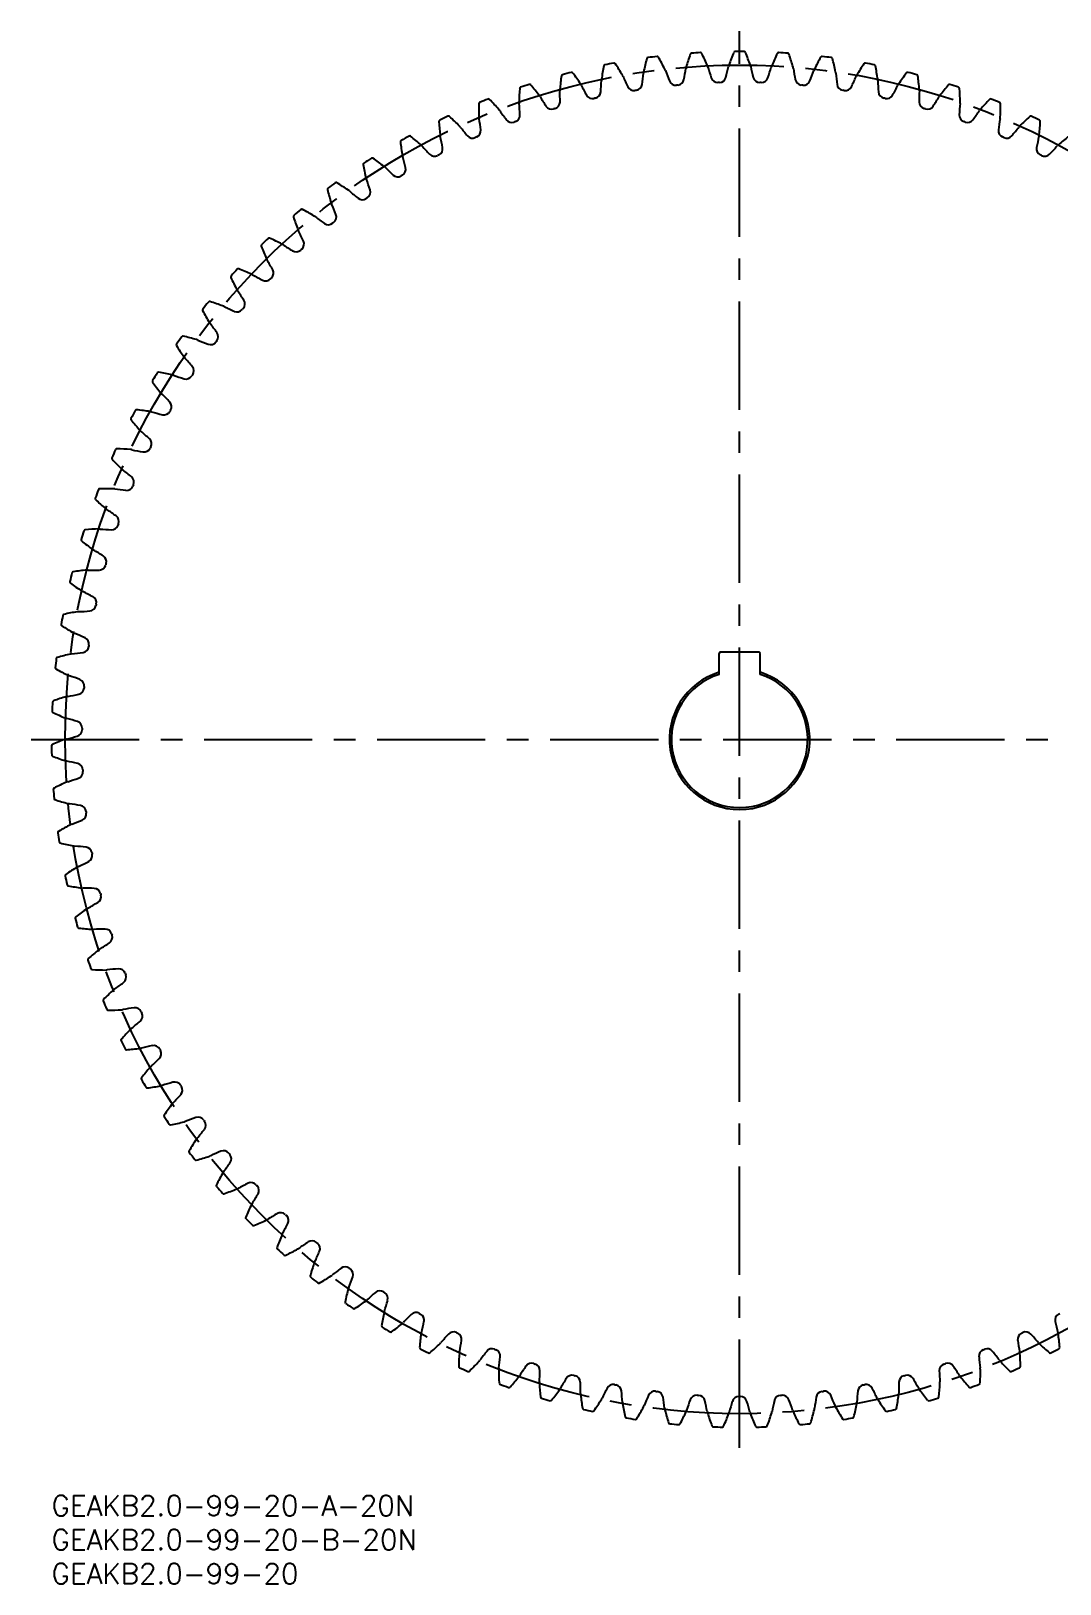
# Model space of a CAD drawing. Extents: x -3 to 299, y -13 to 227.
# Drawn here: x -3 to 148, y -13 to 215 of the extents above; entities that cross this region are included whole.
import ezdxf

# ---------------------------------------------------------------- set-up
doc = ezdxf.new("R2010")
doc.units = 0
doc.header["$LTSCALE"] = 0.5
doc.linetypes.add('CENTER', pattern=[50.8, 31.75, -6.35, 6.35, -6.35])
for name, color, linetype in [('MSM_CENTER', 1, 'CENTER'), ('MSM_CONTINUOUS', 7, 'CONTINUOUS'), ('MSM_PART_NUMBER', 7, 'CONTINUOUS')]:
    doc.layers.add(name, color=color, linetype=linetype)
doc.styles.get("Standard").update_dxf_attribs({"font": 'txt.shx', "height": 3, "bigfont": 'bigfont.shx'})

# ---------------------------------------------------------------- blocks, each defined once
blk = doc.blocks.new('*U2')
at = {"layer": 'MSM_PART_NUMBER'}
blk.add_text('GEAKB2.0-99-20-A-20N', height=3, dxfattribs=at).set_placement((0, -3))
blk = doc.blocks.new('*U3')
at = {"layer": 'MSM_PART_NUMBER'}
blk.add_text('GEAKB2.0-99-20-B-20N', height=3, dxfattribs=at).set_placement((0, -8))
blk = doc.blocks.new('*U4')
at = {"layer": 'MSM_PART_NUMBER'}
blk.add_text('GEAKB2.0-99-20', height=3, dxfattribs=at).set_placement((0, -13))

msp = doc.modelspace()

# ---------------------------------------------------------------- linework, layer by layer
at = {"layer": 'MSM_CENTER'}
for p, q in [((101, 7), (101, 215)), ((-3, 111), (205, 111))]:
    msp.add_line(p, q, dxfattribs=at)
msp.add_circle((101, 111), 99, dxfattribs=at)
at = {"layer": 'MSM_CONTINUOUS'}
for p, q in [((98, 120.54), (98, 123.6)), ((103.8, 123.8), (98.2, 123.8)), ((104, 120.54), (104, 123.6))]:
    msp.add_line(p, q, dxfattribs=at)
for centre, radius, start, end in [((113.39, 203.21), 33, 168.3117, 171.8182), ((81.27, 209.85), 0.2, 101.2891, 168.3118), ((101, 111), 101, 100.5296, 101.2886), ((82.58, 210.1), 0.2, 33.5065, 100.5297), ((55.23, 192), 33, 30, 33.5065), ((119.21, 202.23), 33, 164.6754, 168.1818), ((87.58, 210.9), 0.2, 97.6527, 164.6754), ((101, 111), 101, 96.8933, 97.6522), ((88.9, 211.07), 0.2, 29.8701, 96.8933), ((60.46, 194.74), 33, 26.3636, 29.8701), ((124.96, 200.89), 33, 161.039, 164.5455), ((93.94, 211.55), 0.2, 94.0164, 161.039), ((101, 111), 101, 93.2569, 94.0158), ((95.27, 211.64), 0.2, 26.2337, 93.2569), ((65.85, 197.14), 33, 22.7273, 26.2337), ((94.76, 209.25), 1.66, 16.0644, 22.7273), ((60.71, 218.35), 39.6, 345.1481, 347.5358), ((101, 209.44), 1.66, 160.9091, 167.5719), ((130.61, 199.19), 33, 157.4026, 160.9091), ((100.33, 211.8), 0.2, 90.38, 157.4027), ((101, 111), 101, 89.6205, 90.3795), ((101.67, 211.8), 0.2, 22.5974, 89.6205), ((71.39, 199.19), 33, 19.0909, 22.5974), ((101, 209.44), 1.66, 12.4281, 19.0909), ((141.29, 218.35), 39.6, 192.4642, 194.8519), ((107.24, 209.25), 1.66, 157.2728, 163.9356), ((136.15, 197.14), 33, 153.7663, 157.2727), ((106.73, 211.64), 0.2, 86.7431, 153.7662), ((101, 111), 101, 85.9842, 86.7431), ((108.06, 211.55), 0.2, 18.961, 85.9843), ((77.04, 200.89), 33, 15.4545, 18.961), ((141.54, 194.74), 33, 150.1299, 153.6364), ((113.1, 211.07), 0.2, 83.1067, 150.1298), ((101, 111), 101, 82.3478, 83.1067), ((114.42, 210.9), 0.2, 15.3246, 82.3479), ((82.79, 202.23), 33, 11.8182, 15.3246), ((146.77, 192), 33, 146.4935, 150), ((119.42, 210.1), 0.2, 79.4704, 146.4935), ((101, 111), 101, 78.7114, 79.4704), ((120.73, 209.85), 0.2, 11.6883, 78.7116), ((88.61, 203.21), 33, 8.1818, 11.6883), ((107.52, 203.81), 33, 171.9481, 175.4545), ((75.04, 208.4), 0.2, 104.9255, 171.9481), ((101, 111), 101, 104.166, 104.9249), ((76.33, 208.73), 0.2, 37.1428, 104.166), ((50.19, 188.93), 33, 33.6364, 37.1428), ((41.12, 208.78), 39.6, 356.0572, 358.4449), ((82.37, 207.66), 1.66, 171.8182, 178.481), ((82.37, 207.66), 1.66, 23.3372, 30), ((120.25, 224.03), 39.6, 203.3733, 205.761), ((47.44, 212.38), 39.6, 352.4208, 354.8085), ((88.54, 208.65), 1.66, 168.1818, 174.8447), ((88.54, 208.65), 1.66, 19.7008, 26.3636), ((127.38, 222.59), 39.6, 199.7369, 202.1246), ((91.62, 208.05), 1, 202.1246, 275.5216), ((91.85, 208.07), 1, 275.3875, 348.7845), ((53.98, 215.58), 39.6, 348.7845, 351.1722), ((94.76, 209.25), 1.66, 164.5455, 171.2083), ((134.4, 220.69), 39.6, 196.1006, 198.4883), ((97.79, 208.45), 1, 198.4883, 271.8852), ((98.02, 208.45), 1, 271.7511, 345.1481), ((103.98, 208.45), 1, 194.8519, 268.2489), ((104.21, 208.45), 1, 268.1148, 341.5118), ((67.6, 220.69), 39.6, 341.5117, 343.8994), ((107.24, 209.25), 1.66, 8.7917, 15.4546), ((148.02, 215.58), 39.6, 188.8278, 191.2155), ((110.15, 208.07), 1, 191.2156, 264.6125), ((110.38, 208.05), 1, 264.4784, 337.8754), ((74.62, 222.59), 39.6, 337.8754, 340.2631), ((113.46, 208.65), 1.66, 153.6364, 160.2992), ((113.46, 208.65), 1.66, 5.1553, 11.8182), ((154.56, 212.38), 39.6, 185.1915, 187.5792), ((81.75, 224.03), 39.6, 334.239, 336.6267), ((119.63, 207.66), 1.66, 150, 156.6628), ((119.63, 207.66), 1.66, 1.519, 8.1818), ((160.88, 208.78), 39.6, 181.5551, 183.9428), ((151.81, 188.93), 33, 142.8572, 146.3636), ((125.67, 208.73), 0.2, 75.834, 142.8571), ((101, 111), 101, 75.0751, 75.834), ((126.96, 208.4), 0.2, 8.0521, 75.0752), ((94.48, 203.81), 33, 4.5455, 8.0519), ((101.62, 204.03), 33, 175.5845, 179.0909), ((68.91, 206.56), 0.2, 108.5613, 175.5845), ((101, 111), 101, 107.8024, 108.5613), ((70.18, 206.97), 0.2, 40.7792, 107.8023), ((45.34, 185.55), 33, 37.2727, 40.7792), ((70.28, 204.53), 1.66, 30.6099, 37.2727), ((105.78, 225.56), 39.6, 210.646, 213.0337), ((76.28, 206.29), 1.66, 175.4546, 182.1174), ((35.04, 204.79), 39.6, 359.6935, 2.0812), ((76.28, 206.29), 1.66, 26.9735, 33.6364), ((113.04, 225.03), 39.6, 207.0097, 209.3974), ((79.41, 206.08), 1, 209.3974, 282.7943), ((79.63, 206.13), 1, 282.6602, 356.0572), ((85.48, 207.26), 1, 205.761, 279.158), ((101, 111), 96.5, 99.0239, 99.158), ((85.71, 207.29), 1, 279.0239, 352.4208), ((101, 111), 96.5, 95.3875, 95.5216), ((101, 111), 96.5, 91.7511, 91.8852), ((101, 111), 96.5, 88.1148, 88.2489), ((101, 111), 96.5, 84.4784, 84.6125), ((116.29, 207.29), 1, 187.5792, 260.9761), ((101, 111), 96.5, 80.842, 80.9761), ((116.52, 207.26), 1, 260.842, 334.239), ((122.37, 206.13), 1, 183.9429, 257.3398), ((122.59, 206.08), 1, 257.2057, 330.6027), ((88.96, 225.03), 39.6, 330.6026, 332.9903), ((125.72, 206.29), 1.66, 146.3637, 153.0265), ((166.96, 204.79), 39.6, 177.9188, 180.3065), ((125.72, 206.29), 1.66, 357.8826, 4.5455), ((96.22, 225.56), 39.6, 326.9663, 329.354), ((131.72, 204.53), 1.66, 142.7273, 149.3901), ((156.66, 185.55), 33, 139.2208, 142.7273), ((131.82, 206.97), 0.2, 72.1976, 139.2208), ((101, 111), 101, 71.4387, 72.1976), ((133.09, 206.56), 0.2, 4.4155, 71.4388), ((100.38, 204.03), 33, 0.9091, 4.4155), ((95.71, 203.88), 33, 179.2208, 182.7273), ((62.92, 204.33), 0.2, 112.1976, 179.2208), ((101, 111), 101, 111.4387, 112.1976), ((64.16, 204.83), 0.2, 44.4155, 111.4387), ((40.73, 181.87), 33, 40.9091, 44.4155), ((64.41, 202.39), 1.66, 34.2462, 40.9091), ((98.51, 225.63), 39.6, 214.2824, 216.6701), ((70.28, 204.53), 1.66, 179.0909, 185.7538), ((29.23, 200.42), 39.6, 3.3299, 5.7176), ((73.42, 204.52), 1, 213.0337, 286.4307), ((101, 111), 96.5, 106.2966, 106.4307), ((73.64, 204.58), 1, 286.2966, 359.6935), ((101, 111), 96.5, 102.6602, 102.7943), ((101, 111), 96.5, 77.2057, 77.3398), ((128.36, 204.58), 1, 180.3065, 253.7034), ((101, 111), 96.5, 73.5693, 73.7034), ((128.58, 204.52), 1, 253.5693, 326.9663), ((172.77, 200.42), 39.6, 174.2824, 176.6701), ((131.72, 204.53), 1.66, 354.2462, 0.9091), ((103.49, 225.63), 39.6, 323.3299, 325.7176), ((137.59, 202.39), 1.66, 139.0909, 145.7538), ((161.27, 181.87), 33, 135.5845, 139.0909), ((137.84, 204.83), 0.2, 68.5613, 135.5844), ((101, 111), 101, 67.8024, 68.5613), ((139.08, 204.33), 0.2, 0.7794, 67.8025), ((106.29, 203.88), 33, 357.2727, 0.7792), ((57.07, 201.73), 0.2, 115.834, 182.8572), ((89.83, 203.36), 33, 182.8572, 186.3636), ((101, 111), 101, 115.0751, 115.834), ((58.28, 202.3), 0.2, 48.0519, 115.075), ((36.36, 177.9), 33, 44.5455, 48.0519), ((58.69, 199.89), 1.66, 37.8826, 44.5455), ((91.24, 225.24), 39.6, 217.9188, 220.3065), ((64.41, 202.39), 1.66, 182.7273, 189.3901), ((23.7, 195.68), 39.6, 6.9663, 9.354), ((67.55, 202.58), 1, 216.6701, 290.067), ((101, 111), 96.5, 109.933, 110.067), ((67.76, 202.66), 1, 289.933, 3.3299), ((134.24, 202.66), 1, 176.6701, 250.067), ((101, 111), 96.5, 69.933, 70.067), ((134.45, 202.58), 1, 249.933, 323.3299), ((178.3, 195.68), 39.6, 170.646, 173.0337), ((137.59, 202.39), 1.66, 350.6099, 357.2727), ((110.76, 225.24), 39.6, 319.6935, 322.0812), ((143.31, 199.89), 1.66, 135.4546, 142.1174), ((165.64, 177.9), 33, 131.9481, 135.4545), ((143.72, 202.3), 0.2, 64.9249, 131.948), ((101, 111), 101, 64.166, 64.9249), ((112.17, 203.36), 33, 353.6364, 357.1428), ((144.93, 201.73), 0.2, 357.143, 64.1661), ((51.41, 198.76), 0.2, 119.4704, 186.4936), ((84, 202.47), 33, 186.4935, 190), ((101, 111), 101, 118.7114, 119.4704), ((52.58, 199.41), 0.2, 51.6883, 118.7114), ((32.24, 173.67), 33, 48.1818, 51.6883), ((58.69, 199.89), 1.66, 186.3637, 193.0265), ((18.48, 190.61), 39.6, 10.6026, 12.9903), ((61.8, 200.27), 1, 220.3065, 293.7034), ((101, 111), 96.5, 113.5693, 113.7034), ((62.01, 200.37), 1, 293.5693, 6.9663), ((139.99, 200.37), 1, 173.0338, 246.4307), ((101, 111), 96.5, 66.2966, 66.4307), ((140.2, 200.27), 1, 246.2966, 319.6935), ((183.52, 190.61), 39.6, 167.0097, 169.3974), ((143.31, 199.89), 1.66, 346.9735, 353.6364), ((169.76, 173.67), 33, 128.3117, 131.8182), ((101, 111), 101, 122.3478, 123.1067), ((47.07, 196.16), 0.2, 55.3246, 122.3479), ((28.41, 169.18), 33, 51.8182, 55.3246), ((53.14, 197.03), 1.66, 190, 196.6628), ((13.6, 185.22), 39.6, 14.239, 16.6267), ((53.14, 197.03), 1.66, 41.519, 48.1818), ((84.01, 224.4), 39.6, 221.5551, 223.9428), ((56.22, 197.61), 1, 223.9428, 297.3398), ((101, 111), 96.5, 117.2057, 117.3398), ((56.42, 197.71), 1, 297.2057, 10.6026), ((145.58, 197.71), 1, 169.3974, 242.7943), ((101, 111), 96.5, 62.6602, 62.7943), ((145.78, 197.61), 1, 242.6602, 316.0572), ((117.99, 224.4), 39.6, 316.0572, 318.4449), ((148.86, 197.03), 1.66, 131.8182, 138.481), ((45.94, 195.44), 0.2, 123.1067, 190.1299), ((78.23, 201.2), 33, 190.1299, 193.6364), ((47.78, 193.82), 1.66, 45.1553, 51.8182), ((76.86, 223.09), 39.6, 225.1915, 227.5792), ((50.82, 194.59), 1, 227.5792, 300.9761), ((101, 111), 96.5, 120.842, 120.9761), ((51.01, 194.71), 1, 300.842, 14.239), ((40.7, 191.77), 0.2, 126.7436, 193.7662), ((72.56, 199.58), 33, 193.7663, 197.2727), ((101, 111), 101, 125.9842, 126.7431), ((41.77, 192.57), 0.2, 58.961, 125.9842), ((24.86, 164.46), 33, 55.4545, 58.961), ((42.63, 190.27), 1.66, 48.7917, 55.4545), ((69.8, 221.33), 39.6, 228.8278, 231.2155), ((47.78, 193.82), 1.66, 193.6364, 200.2992), ((9.07, 179.52), 39.6, 17.8754, 20.2631), ((45.81, 191.37), 1, 304.4784, 17.8754), ((42.63, 190.27), 1.66, 197.2728, 203.9356), ((4.91, 173.56), 39.6, 21.5117, 23.8994), ((45.62, 191.24), 1, 231.2155, 304.6125), ((101, 111), 96.5, 124.4784, 124.6125), ((35.7, 187.79), 0.2, 130.38, 197.4026), ((67, 197.6), 33, 197.4026, 200.9091), ((101, 111), 101, 129.6205, 130.3795), ((36.72, 188.64), 0.2, 62.5974, 129.6206), ((21.62, 159.53), 33, 59.0909, 62.5974), ((37.72, 186.41), 1.66, 52.4281, 59.0909), ((62.86, 219.13), 39.6, 232.4642, 234.8519), ((40.82, 187.71), 1, 308.1148, 21.5117), ((37.72, 186.41), 1.66, 200.9091, 207.5719), ((1.13, 167.34), 39.6, 25.1481, 27.5358), ((40.64, 187.57), 1, 234.8519, 308.2489), ((101, 111), 96.5, 128.1148, 128.2489), ((30.96, 183.49), 0.2, 134.0164, 201.039), ((61.57, 195.27), 33, 201.039, 204.5455), ((101, 111), 101, 133.2569, 134.0158), ((31.92, 184.41), 0.2, 66.2337, 133.2569), ((18.71, 154.39), 33, 62.7273, 66.2337), ((33.07, 182.25), 1.66, 56.0644, 62.7273), ((56.08, 216.49), 39.6, 236.1006, 238.4883), ((35.91, 183.59), 1, 238.4883, 311.8852), ((101, 111), 96.5, 131.7511, 131.8852), ((36.08, 183.74), 1, 311.7511, 25.1481), ((33.07, 182.25), 1.66, 204.5455, 211.2083), ((-2.24, 160.89), 39.6, 28.7845, 31.1722), ((26.5, 178.9), 0.2, 137.6527, 204.6753), ((56.31, 192.6), 33, 204.6754, 208.1818), ((101, 111), 101, 136.8933, 137.6522), ((27.41, 179.88), 0.2, 69.8701, 136.8933), ((16.12, 149.09), 33, 66.3636, 69.8701), ((28.68, 177.8), 1.66, 59.7008, 66.3636), ((49.48, 213.43), 39.6, 239.7369, 242.1246), ((31.43, 179.31), 1, 242.1246, 315.5216), ((101, 111), 96.5, 135.3875, 135.5216), ((31.59, 179.48), 1, 315.3875, 28.7845), ((28.68, 177.8), 1.66, 208.1818, 214.8447), ((-5.19, 154.24), 39.6, 32.4208, 34.8085), ((22.35, 174.04), 0.2, 141.2891, 208.3118), ((51.22, 189.6), 33, 208.3117, 211.8182), ((101, 111), 101, 140.5296, 141.2886), ((23.19, 175.08), 0.2, 73.5065, 140.5297), ((13.87, 143.63), 33, 70, 73.5065), ((24.59, 173.07), 1.66, 63.3372, 70), ((43.09, 209.96), 39.6, 243.3733, 245.761), ((27.24, 174.76), 1, 245.761, 319.158), ((101, 111), 96.5, 139.0239, 139.158), ((27.39, 174.94), 1, 319.0239, 32.4208), ((24.59, 173.07), 1.66, 211.8182, 218.481), ((-7.72, 147.42), 39.6, 36.0572, 38.4449), ((18.51, 168.92), 0.2, 144.9255, 211.9481), ((101, 111), 101, 144.166, 144.9249), ((46.34, 186.28), 33, 211.9481, 215.4545), ((19.28, 170.01), 0.2, 77.1428, 144.166), ((11.98, 138.03), 33, 73.6364, 77.1428), ((20.81, 168.1), 1.66, 66.9735, 73.6364), ((36.93, 206.09), 39.6, 247.0097, 249.3974), ((23.34, 169.96), 1, 249.3974, 322.7943), ((101, 111), 96.5, 142.6602, 142.7943), ((23.48, 170.14), 1, 322.6602, 36.0572), ((20.81, 168.1), 1.66, 215.4546, 222.1174), ((-9.81, 140.45), 39.6, 39.6935, 42.0812), ((101, 111), 101, 147.8024, 148.5613), ((15.7, 164.71), 0.2, 80.7792, 147.8024), ((10.45, 132.33), 33, 77.2727, 80.7792), ((17.35, 162.9), 1.66, 70.6099, 77.2727), ((31.03, 201.83), 39.6, 250.646, 253.0337), ((19.76, 164.91), 1, 253.0337, 326.4307), ((101, 111), 96.5, 146.2966, 146.4307), ((19.89, 165.1), 1, 326.2966, 39.6935), ((15, 163.58), 0.2, 148.5618, 215.5845), ((41.67, 182.66), 33, 215.5845, 219.0909), ((17.35, 162.9), 1.66, 219.0909, 225.7538), ((-11.46, 133.36), 39.6, 43.3299, 45.7176), ((16.62, 159.85), 1, 329.933, 43.3299), ((11.84, 158.02), 0.2, 152.1976, 219.2209), ((101, 111), 101, 151.4387, 152.1976), ((37.25, 178.76), 33, 219.2208, 222.7273), ((12.47, 159.19), 0.2, 84.4155, 151.4388), ((9.27, 126.55), 33, 80.9091, 84.4155), ((14.23, 157.49), 1.66, 74.2462, 80.9091), ((25.41, 197.21), 39.6, 254.2824, 256.6701), ((16.51, 159.65), 1, 256.6701, 330.067), ((101, 111), 96.5, 149.933, 150.067), ((14.23, 157.49), 1.66, 222.7273, 229.3901), ((-12.65, 126.18), 39.6, 46.9663, 49.354), ((13.69, 154.4), 1, 333.5693, 46.9663), ((101, 111), 101, 155.0751, 155.834), ((9.59, 153.48), 0.2, 88.0519, 155.0751), ((8.47, 120.7), 33, 84.5455, 88.0519), ((11.45, 151.9), 1.66, 77.8826, 84.5455), ((20.09, 192.24), 39.6, 257.9188, 260.3065), ((13.59, 154.19), 1, 260.3065, 333.7034), ((101, 111), 96.5, 153.5693, 153.7034), ((9.03, 152.27), 0.2, 155.834, 222.8572), ((33.08, 174.58), 33, 222.8572, 226.3636), ((11.45, 151.9), 1.66, 226.3637, 233.0265), ((-13.38, 118.95), 39.6, 50.6026, 52.9903), ((11.11, 148.77), 1, 337.2057, 50.6026), ((101, 111), 96.5, 157.2057, 157.3398), ((6.6, 146.35), 0.2, 159.4709, 226.4936), ((101, 111), 101, 158.7114, 159.4704), ((29.18, 170.14), 33, 226.4935, 230), ((7.08, 147.6), 0.2, 91.6883, 158.7115), ((8.04, 114.81), 33, 88.1818, 91.6883), ((9.04, 146.13), 1.66, 81.519, 88.1818), ((15.1, 186.95), 39.6, 261.5551, 263.9428), ((11.03, 148.56), 1, 263.9428, 337.3399), ((9.04, 146.13), 1.66, 230, 236.6628), ((-13.66, 111.67), 39.6, 54.239, 56.6267), ((8.9, 143), 1, 340.842, 54.239), ((101, 111), 101, 162.3478, 163.1067), ((4.95, 141.57), 0.2, 95.3246, 162.3479), ((7.99, 108.91), 33, 91.8182, 95.3246), ((7, 140.23), 1.66, 85.1553, 91.8182), ((10.46, 181.35), 39.6, 265.1915, 267.5792), ((8.83, 142.78), 1, 267.5792, 340.9761), ((101, 111), 96.5, 160.842, 160.9761), ((4.55, 140.29), 0.2, 163.1073, 230.1299), ((25.58, 165.47), 33, 230.1299, 233.6364), ((7, 140.23), 1.66, 233.6364, 240.2992), ((-13.47, 104.4), 39.6, 57.8754, 60.2631), ((7.06, 137.09), 1, 344.4784, 57.8754), ((101, 111), 96.5, 164.4784, 164.6125), ((101, 111), 101, 165.9842, 166.7431), ((3.2, 135.41), 0.2, 98.961, 165.9842), ((8.31, 103.01), 33, 95.4545, 98.961), ((5.33, 134.21), 1.66, 88.7917, 95.4545), ((6.18, 175.46), 39.6, 268.8278, 271.2155), ((7, 136.87), 1, 271.2156, 344.6126), ((2.89, 134.12), 0.2, 166.7436, 233.7663), ((22.27, 160.57), 33, 233.7663, 237.2727), ((5.33, 134.21), 1.66, 237.2728, 243.9356), ((-12.82, 97.15), 39.6, 61.5117, 63.8994), ((5.54, 130.86), 1, 274.8519, 348.249), ((5.59, 131.08), 1, 348.1148, 61.5117), ((101, 111), 96.5, 168.1148, 168.2489), ((101, 111), 101, 169.6205, 170.3795), ((1.62, 127.85), 0.2, 170.3795, 237.4027), ((1.85, 129.16), 0.2, 102.5974, 169.6206), ((9, 97.15), 33, 99.0909, 102.5974), ((4.05, 128.09), 1.66, 92.4281, 99.0909), ((2.28, 169.32), 39.6, 272.4642, 274.8519), ((19.29, 155.48), 33, 237.4026, 240.9091), ((4.05, 128.09), 1.66, 240.9091, 247.5719), ((-11.71, 89.96), 39.6, 65.1481, 67.5358), ((4.51, 124.99), 1, 351.7511, 65.1481), ((10.07, 91.34), 33, 102.7273, 106.2337), ((3.16, 121.91), 1.66, 96.0644, 102.7273), ((-1.22, 162.94), 39.6, 276.1006, 278.4883), ((4.48, 124.76), 1, 278.4883, 351.8853), ((101, 111), 96.5, 171.7511, 171.8852), ((98.2, 123.6), 0.2, 90, 180), ((103.8, 123.6), 0.2, 0, 90), ((101, 111), 101, 173.2569, 174.0158), ((0.75, 121.51), 0.2, 174.0158, 241.039), ((16.63, 150.21), 33, 241.039, 244.5455), ((0.9, 122.84), 0.2, 106.2337, 173.2569), ((101, 111), 10.3, 106.9335, 73.0665), ((3.16, 121.91), 1.66, 244.5455, 251.2083), ((-10.15, 82.86), 39.6, 68.7845, 71.1722), ((3.82, 118.84), 1, 355.3875, 68.7845), ((101, 111), 96.5, 175.3875, 175.5216), ((101, 111), 10, 107.4576, 72.5424), ((101, 111), 101, 176.8933, 177.6522), ((0.35, 116.46), 0.2, 109.8701, 176.8933), ((11.5, 85.62), 33, 106.3636, 109.8701), ((2.67, 115.68), 1.66, 99.7008, 106.3636), ((-4.31, 156.35), 39.6, 279.7369, 282.1246), ((3.8, 118.61), 1, 282.1247, 355.5216), ((0.28, 115.13), 0.2, 177.6522, 244.6754), ((14.31, 144.78), 33, 244.6754, 248.1818), ((2.67, 115.68), 1.66, 248.1818, 254.8447), ((-8.14, 75.86), 39.6, 72.4208, 74.8085), ((3.51, 112.43), 1, 285.761, 359.158), ((3.51, 112.66), 1, 359.0239, 72.4208), ((101, 111), 96.5, 179.0239, 179.158), ((0.2, 110.07), 0.2, 113.5065, 180.5297), ((101, 111), 101, 180.5296, 181.2886), ((13.29, 79.99), 33, 110, 113.5065), ((2.57, 109.44), 1.66, 103.3372, 110), ((-6.97, 149.58), 39.6, 283.3733, 285.761), ((0.23, 108.73), 0.2, 181.2886, 248.3118), ((12.35, 139.21), 33, 248.3117, 251.8182), ((2.57, 109.44), 1.66, 251.8182, 258.481), ((-5.7, 69.01), 39.6, 76.0572, 78.4449), ((3.61, 106.47), 1, 2.6602, 76.0572), ((-9.2, 142.66), 39.6, 287.0097, 289.3974), ((3.62, 106.25), 1, 289.3974, 2.7943), ((101, 111), 96.5, 182.6602, 182.7943), ((0.47, 103.68), 0.2, 117.1428, 184.1661), ((101, 111), 101, 184.166, 184.9249), ((15.43, 74.49), 33, 113.6364, 117.1428), ((2.87, 103.2), 1.66, 106.9735, 113.6364), ((0.57, 102.35), 0.2, 184.9255, 251.9481), ((10.74, 133.53), 33, 251.9481, 255.4545), ((2.87, 103.2), 1.66, 255.4546, 262.1174), ((-2.82, 62.33), 39.6, 79.6935, 82.0812), ((4.09, 100.31), 1, 6.2966, 79.6936), ((101, 111), 96.5, 186.2966, 186.4307), ((17.92, 69.14), 33, 117.2727, 120.7792), ((3.56, 96.99), 1.66, 110.6099, 117.2727), ((-10.99, 135.6), 39.6, 290.646, 293.0337), ((4.11, 100.08), 1, 293.0337, 6.4307), ((1.13, 97.32), 0.2, 120.7792, 187.8024), ((101, 111), 101, 187.8024, 188.5613), ((1.32, 95.99), 0.2, 188.5618, 255.5845), ((9.49, 127.76), 33, 255.5845, 259.0909), ((3.56, 96.99), 1.66, 259.0909, 265.7538), ((0.48, 55.84), 39.6, 83.3299, 85.7176), ((4.96, 94.18), 1, 9.933, 83.3299), ((5, 93.96), 1, 296.6701, 10.067), ((101, 111), 96.5, 189.933, 190.067), ((20.74, 63.95), 33, 120.9091, 124.4155), ((4.64, 90.84), 1.66, 114.2462, 120.9091), ((-12.32, 128.45), 39.6, 294.2824, 296.6701), ((2.2, 91.01), 0.2, 124.4155, 191.4388), ((101, 111), 101, 191.4387, 192.1976), ((2.48, 89.7), 0.2, 192.1982, 259.2209), ((8.61, 121.92), 33, 259.2208, 262.7273), ((4.64, 90.84), 1.66, 262.7273, 269.3901), ((4.18, 49.58), 39.6, 86.9663, 89.354), ((6.22, 88.12), 1, 13.5693, 86.9663), ((-13.2, 121.23), 39.6, 297.9188, 300.3065), ((6.28, 87.9), 1, 300.3065, 13.7034), ((101, 111), 96.5, 193.5693, 193.7034), ((3.67, 84.78), 0.2, 128.0519, 195.0751), ((101, 111), 101, 195.0751, 195.834), ((23.89, 58.96), 33, 124.5455, 128.0519), ((6.12, 84.77), 1.66, 117.8826, 124.5455), ((4.02, 83.5), 0.2, 195.8346, 262.8572), ((8.1, 116.04), 33, 262.8572, 266.3636), ((6.12, 84.77), 1.66, 266.3637, 273.0265), ((8.27, 43.56), 39.6, 90.6026, 92.9903), ((7.86, 82.16), 1, 17.2057, 90.6026), ((7.93, 81.94), 1, 303.9428, 17.3398), ((101, 111), 96.5, 197.2057, 197.3398), ((27.34, 54.17), 33, 128.1818, 131.6883), ((7.97, 78.8), 1.66, 121.519, 128.1818), ((-13.62, 113.96), 39.6, 301.5551, 303.9428), ((5.53, 78.66), 0.2, 131.6883, 198.7115), ((101, 111), 101, 198.7114, 199.4704), ((5.96, 77.4), 0.2, 199.4709, 266.4936), ((7.97, 110.14), 33, 266.4935, 270), ((7.97, 78.8), 1.66, 270, 276.6628), ((12.73, 37.82), 39.6, 94.239, 96.6267), ((-13.58, 106.69), 39.6, 305.1915, 307.5792), ((9.88, 76.31), 1, 20.842, 94.239), ((9.96, 76.1), 1, 307.5792, 20.9761), ((101, 111), 96.5, 200.842, 200.9761), ((31.09, 49.61), 33, 131.8182, 135.3246), ((10.2, 72.97), 1.66, 125.1553, 131.8182), ((7.77, 72.67), 0.2, 135.3246, 202.3479), ((101, 111), 101, 202.3478, 203.1067), ((8.29, 71.44), 0.2, 203.1073, 270.13), ((8.21, 104.24), 33, 270.1299, 273.6364), ((10.2, 72.97), 1.66, 273.6364, 280.2992), ((17.55, 32.36), 39.6, 97.8754, 100.2631), ((12.26, 70.6), 1, 24.4784, 97.8754), ((12.36, 70.39), 1, 311.2156, 24.6125), ((101, 111), 96.5, 204.4784, 204.6125), ((35.13, 45.3), 33, 135.4545, 138.961), ((12.79, 67.28), 1.66, 128.7917, 135.4546), ((-13.07, 99.43), 39.6, 308.8278, 311.2155), ((10.39, 66.84), 0.2, 138.961, 205.9842), ((101, 111), 101, 205.9842, 206.7431), ((10.98, 65.64), 0.2, 206.7431, 273.7663), ((8.83, 98.37), 33, 273.7663, 277.2727), ((12.79, 67.28), 1.66, 277.2728, 283.9356), ((22.71, 27.23), 39.6, 101.5117, 103.8994), ((-12.11, 92.22), 39.6, 312.4642, 314.8519), ((15, 65.05), 1, 28.1148, 101.5117), ((15.11, 64.85), 1, 314.8519, 28.2489), ((101, 111), 96.5, 208.1148, 208.2489), ((39.43, 41.26), 33, 139.0909, 142.5974), ((15.75, 61.78), 1.66, 132.4281, 139.0909), ((13.37, 61.18), 0.2, 142.5974, 209.6206), ((101, 111), 101, 209.6205, 210.3795), ((14.04, 60.02), 0.2, 210.38, 277.4027), ((9.81, 92.55), 33, 277.4026, 280.9091), ((15.75, 61.78), 1.66, 280.9091, 287.5719), ((28.18, 22.43), 39.6, 105.1481, 107.5358), ((18.09, 59.69), 1, 31.7511, 105.1481), ((101, 111), 96.5, 211.7511, 211.8852), ((18.21, 59.5), 1, 318.4883, 31.8852), ((43.98, 37.49), 33, 142.7273, 146.2337), ((19.04, 56.47), 1.66, 136.0644, 142.7273), ((-10.69, 85.08), 39.6, 316.1006, 318.4883), ((16.71, 55.72), 0.2, 146.2337, 213.257), ((101, 111), 101, 213.2569, 214.0158), ((11.17, 86.8), 33, 281.039, 284.5455), ((19.04, 56.47), 1.66, 284.5455, 291.2083), ((33.94, 17.99), 39.6, 108.7845, 111.1722), ((21.51, 54.54), 1, 35.3875, 108.7845), ((101, 111), 96.5, 215.3875, 215.5216), ((21.65, 54.35), 1, 322.1247, 35.5216), ((17.45, 54.61), 0.2, 214.0158, 281.039), ((22.66, 51.38), 1.66, 139.7008, 146.3636), ((-8.82, 78.05), 39.6, 319.7369, 322.1246), ((20.38, 50.49), 0.2, 149.8701, 216.8933), ((48.75, 34.02), 33, 146.3636, 149.8701), ((101, 111), 101, 216.8933, 217.6522), ((39.98, 13.93), 39.6, 112.4208, 114.8085), ((25.25, 49.61), 1, 39.0239, 112.4208), ((101, 111), 96.5, 219.0239, 219.158), ((21.19, 49.42), 0.2, 217.6522, 284.6754), ((12.88, 81.15), 33, 284.6754, 288.1818), ((22.66, 51.38), 1.66, 288.1818, 294.8447), ((-6.51, 71.15), 39.6, 323.3733, 325.761), ((25.4, 49.43), 1, 325.761, 39.158), ((53.74, 30.86), 33, 150, 153.5065), ((26.6, 46.53), 1.66, 143.3372, 150), ((46.26, 10.25), 39.6, 116.0572, 118.4449), ((29.3, 44.93), 1, 42.6602, 116.0572), ((101, 111), 96.5, 222.6602, 222.7943), ((24.38, 45.5), 0.2, 153.5065, 220.5297), ((101, 111), 101, 220.5296, 221.2886), ((25.26, 44.49), 0.2, 221.2886, 288.3118), ((14.95, 75.63), 33, 288.3117, 291.8182), ((26.6, 46.53), 1.66, 291.8182, 298.481), ((-3.77, 64.41), 39.6, 327.0097, 329.3974), ((29.45, 44.76), 1, 329.3974, 42.7943), ((58.92, 28.03), 33, 153.6364, 157.1428), ((30.84, 41.94), 1.66, 146.9735, 153.6364), ((52.76, 6.98), 39.6, 119.6935, 122.0812), ((33.63, 40.51), 1, 46.2966, 119.6935), ((101, 111), 96.5, 226.2966, 226.4307), ((33.8, 40.36), 1, 333.0337, 46.4307), ((28.69, 40.77), 0.2, 157.1428, 224.1661), ((101, 111), 101, 224.166, 224.9249), ((29.63, 39.82), 0.2, 224.9249, 291.9481), ((17.37, 70.24), 33, 291.9481, 295.4545), ((30.84, 41.94), 1.66, 295.4546, 302.1174), ((-0.6, 57.86), 39.6, 330.646, 333.0337), ((64.27, 25.53), 33, 157.2727, 160.7792), ((35.36, 37.63), 1.66, 150.6099, 157.2727), ((59.45, 4.13), 39.6, 123.3299, 125.7176), ((38.24, 36.38), 1, 49.933, 123.3299), ((101, 111), 96.5, 229.933, 230.067), ((38.42, 36.24), 1, 336.6701, 50.0672), ((33.29, 36.32), 0.2, 160.7792, 227.8024), ((101, 111), 101, 227.8024, 228.5613), ((34.29, 35.43), 0.2, 228.5618, 295.5845), ((20.12, 65.02), 33, 295.5845, 299.0909), ((35.36, 37.63), 1.66, 299.0909, 305.7538), ((40.15, 33.62), 1.66, 154.2462, 160.9091), ((2.97, 51.52), 39.6, 334.2824, 336.6701), ((69.76, 23.37), 33, 160.9091, 164.4155), ((38.17, 32.18), 0.2, 164.4155, 231.4388), ((101, 111), 101, 231.4387, 232.1976), ((23.2, 59.98), 33, 299.2208, 302.7273), ((40.15, 33.62), 1.66, 302.7273, 309.3901), ((66.31, 1.71), 39.6, 126.9663, 129.354), ((43.1, 32.55), 1, 53.5693, 126.9662), ((6.94, 45.43), 39.6, 337.9188, 340.3065), ((101, 111), 96.5, 233.5693, 233.7034), ((43.28, 32.42), 1, 340.3065, 53.7035), ((39.22, 31.35), 0.2, 232.1982, 299.2209), ((75.38, 21.56), 33, 164.5455, 168.0519), ((45.18, 29.91), 1.66, 157.8826, 164.5455), ((73.31, -0.27), 39.6, 130.6026, 132.9903), ((48.19, 29.04), 1, 57.2057, 130.6026), ((101, 111), 96.5, 237.2057, 237.3398), ((48.38, 28.92), 1, 343.9428, 57.3399), ((43.29, 28.35), 0.2, 168.0519, 235.0751), ((101, 111), 101, 235.0751, 235.834), ((44.39, 27.6), 0.2, 235.834, 302.8572), ((26.6, 55.15), 33, 302.8572, 306.3636), ((45.18, 29.91), 1.66, 306.3637, 313.0265), ((11.29, 39.59), 39.6, 341.5551, 343.9428), ((81.11, 20.12), 33, 168.1818, 171.6883), ((50.43, 26.54), 1.66, 161.519, 168.1818), ((30.29, 50.54), 33, 306.4935, 310), ((50.43, 26.54), 1.66, 310, 316.6628), ((80.43, -1.8), 39.6, 134.239, 136.6267), ((53.5, 25.86), 1, 60.842, 134.239), ((101, 111), 96.5, 240.842, 240.9761), ((53.7, 25.74), 1, 347.5792, 60.9762), ((16, 34.05), 39.6, 345.1915, 347.5792), ((148.3, 25.74), 1, 119.0239, 192.4209), ((186, 34.05), 39.6, 192.4208, 194.8085), ((101, 111), 96.5, 299.0239, 299.158), ((48.65, 24.86), 0.2, 171.6883, 238.7115), ((101, 111), 101, 238.7114, 239.4704), ((49.8, 24.17), 0.2, 239.4704, 306.4936), ((86.91, 19.04), 33, 171.8182, 175.3246), ((55.89, 23.5), 1.66, 165.1553, 171.8182), ((87.62, -2.88), 39.6, 137.8754, 140.2631), ((58.99, 23.01), 1, 64.4784, 137.8754), ((101, 111), 96.5, 244.4784, 244.6125), ((59.2, 22.92), 1, 351.2156, 64.6125), ((142.8, 22.92), 1, 115.3875, 188.7845), ((101, 111), 96.5, 295.3875, 295.5216), ((143.01, 23.01), 1, 42.1247, 115.5216), ((114.38, -2.88), 39.6, 39.7369, 42.1246), ((146.11, 23.5), 1.66, 8.1819, 14.8447), ((115.09, 19.04), 33, 4.6754, 8.1818), ((54.22, 21.71), 0.2, 175.3246, 242.3479), ((101, 111), 101, 242.3478, 243.1067), ((55.41, 21.1), 0.2, 243.1067, 310.13), ((34.26, 46.18), 33, 310.1299, 313.6364), ((55.89, 23.5), 1.66, 313.6364, 320.2992), ((92.77, 18.33), 33, 175.4545, 178.961), ((61.53, 20.81), 1.66, 168.7917, 175.4546), ((21.05, 28.81), 39.6, 348.8278, 351.2155), ((94.87, -3.5), 39.6, 141.5117, 143.8994), ((64.66, 20.53), 1, 68.1148, 141.5117), ((101, 111), 96.5, 248.1148, 248.2489), ((64.87, 20.44), 1, 354.8519, 68.2489), ((137.13, 20.44), 1, 111.7511, 185.1481), ((101, 111), 96.5, 291.7511, 291.8852), ((137.34, 20.53), 1, 38.4883, 111.8852), ((107.13, -3.5), 39.6, 36.1006, 38.4883), ((180.95, 28.81), 39.6, 188.7845, 191.1722), ((140.47, 20.81), 1.66, 4.5455, 11.2083), ((109.23, 18.33), 33, 1.039, 4.5455), ((146.11, 23.5), 1.66, 219.7008, 226.3637), ((167.74, 46.18), 33, 226.3636, 229.8701), ((146.59, 21.1), 0.2, 229.8703, 296.8934), ((101, 111), 101, 296.8933, 297.6522), ((147.78, 21.71), 0.2, 297.6522, 4.6754), ((59.98, 18.93), 0.2, 178.961, 245.9842), ((101, 111), 101, 245.9842, 246.7431), ((61.2, 18.39), 0.2, 246.7436, 313.7663), ((38.51, 42.08), 33, 313.7663, 317.2727), ((61.53, 20.81), 1.66, 317.2728, 323.9356), ((98.66, 18), 33, 179.0909, 182.5974), ((67.33, 18.49), 1.66, 172.4281, 179.0909), ((26.42, 23.91), 39.6, 352.4642, 354.8519), ((102.14, -3.65), 39.6, 145.1481, 147.5358), ((70.47, 18.4), 1, 71.7511, 145.1481), ((101, 111), 96.5, 251.7511, 251.8852), ((70.69, 18.33), 1, 358.4883, 71.8852), ((32.1, 19.35), 39.6, 356.1006, 358.4883), ((131.31, 18.33), 1, 108.1148, 181.5117), ((169.9, 19.35), 39.6, 181.5117, 183.8994), ((101, 111), 96.5, 288.1148, 288.2489), ((131.53, 18.4), 1, 34.8519, 108.2489), ((99.86, -3.65), 39.6, 32.4642, 34.8519), ((175.58, 23.91), 39.6, 185.1481, 187.5358), ((103.34, 18), 33, 357.4026, 0.9091), ((134.67, 18.49), 1.66, 0.9091, 7.5719), ((140.47, 20.81), 1.66, 216.0644, 222.7273), ((163.49, 42.08), 33, 222.7273, 226.2337), ((140.8, 18.39), 0.2, 226.2337, 293.257), ((101, 111), 101, 293.2569, 294.0158), ((142.02, 18.93), 0.2, 294.0158, 1.0391), ((65.9, 16.51), 0.2, 182.5974, 249.6206), ((101, 111), 101, 249.6205, 250.3795), ((43.01, 38.25), 33, 317.4026, 320.9091), ((67.33, 18.49), 1.66, 320.9091, 327.5719), ((73.27, 16.54), 1.66, 176.0644, 182.7273), ((104.57, 18.03), 33, 182.7273, 186.2337), ((109.41, -3.35), 39.6, 148.7845, 151.1722), ((76.4, 16.65), 1, 75.3875, 148.7845), ((101, 111), 96.5, 255.3875, 255.5216), ((76.62, 16.6), 1, 2.1247, 75.5216), ((38.05, 15.17), 39.6, 359.7369, 2.1246), ((82.44, 15.28), 1, 79.0239, 152.4209), ((101, 111), 96.5, 259.0239, 259.158), ((82.66, 15.24), 1, 5.761, 79.158), ((119.34, 15.24), 1, 100.842, 174.239), ((101, 111), 96.5, 280.842, 280.9761), ((119.56, 15.28), 1, 27.5792, 100.9761), ((163.95, 15.17), 39.6, 177.8754, 180.2631), ((125.38, 16.6), 1, 104.4784, 177.8754), ((101, 111), 96.5, 284.4784, 284.6125), ((125.6, 16.65), 1, 31.2156, 104.6125), ((92.59, -3.35), 39.6, 28.8278, 31.2155), ((97.43, 18.03), 33, 353.7663, 357.2727), ((128.73, 16.54), 1.66, 357.2728, 3.9356), ((134.67, 18.49), 1.66, 212.4281, 219.0909), ((158.99, 38.25), 33, 219.0909, 222.5974), ((101, 111), 101, 289.6205, 290.3795), ((136.1, 16.51), 0.2, 290.3795, 357.4027), ((67.15, 16.05), 0.2, 250.38, 317.4027), ((71.96, 14.47), 0.2, 186.2337, 253.257), ((101, 111), 101, 253.2569, 254.0158), ((73.24, 14.1), 0.2, 254.0164, 321.0391), ((47.74, 34.72), 33, 321.039, 324.5455), ((73.27, 16.54), 1.66, 324.5455, 331.2083), ((79.31, 14.97), 1.66, 179.7008, 186.3636), ((110.46, 18.45), 33, 186.3636, 189.8701), ((52.68, 31.5), 33, 324.6754, 328.1818), ((79.31, 14.97), 1.66, 328.1819, 334.8447), ((116.65, -2.59), 39.6, 152.4208, 154.8085), ((44.26, 11.37), 39.6, 3.3733, 5.761), ((85.45, 13.79), 1.66, 183.3372, 190), ((123.82, -1.37), 39.6, 156.0572, 158.4449), ((88.54, 14.3), 1, 82.6602, 156.0572), ((101, 111), 96.5, 262.6602, 262.7943), ((88.77, 14.27), 1, 9.3974, 82.7943), ((50.69, 7.97), 39.6, 7.0097, 9.3974), ((130.9, 0.31), 39.6, 159.6935, 162.0812), ((94.7, 13.7), 1, 86.2966, 159.6935), ((101, 111), 96.5, 266.2966, 266.4307), ((94.93, 13.69), 1, 13.0338, 86.4307), ((57.32, 4.98), 39.6, 10.646, 13.0337), ((137.86, 2.43), 39.6, 163.3299, 165.7176), ((100.89, 13.5), 1, 89.933, 163.3299), ((101, 111), 96.5, 269.933, 270.067), ((101.11, 13.5), 1, 16.6701, 90.067), ((64.14, 2.43), 39.6, 14.2824, 16.6701), ((144.68, 4.98), 39.6, 166.9663, 169.354), ((107.07, 13.69), 1, 93.5693, 166.9663), ((101, 111), 96.5, 273.5693, 273.7034), ((107.3, 13.7), 1, 20.3065, 93.7034), ((71.1, 0.31), 39.6, 17.9188, 20.3065), ((151.31, 7.97), 39.6, 170.6026, 172.9903), ((113.23, 14.27), 1, 97.2057, 170.6026), ((101, 111), 96.5, 277.2057, 277.3398), ((113.46, 14.3), 1, 23.9428, 97.3398), ((78.18, -1.37), 39.6, 21.5551, 23.9428), ((116.55, 13.79), 1.66, 350, 356.6628), ((157.74, 11.37), 39.6, 174.239, 176.6267), ((85.35, -2.59), 39.6, 25.1915, 27.5792), ((122.69, 14.97), 1.66, 205.1553, 211.8182), ((149.32, 31.5), 33, 211.8182, 215.3246), ((91.54, 18.45), 33, 350.1299, 353.6364), ((122.69, 14.97), 1.66, 353.6364, 0.2992), ((128.73, 16.54), 1.66, 208.7917, 215.4546), ((154.26, 34.72), 33, 215.4545, 218.961), ((128.76, 14.1), 0.2, 218.961, 285.9843), ((101, 111), 101, 285.9842, 286.7431), ((130.04, 14.47), 0.2, 286.7436, 353.7663), ((134.85, 16.05), 0.2, 222.5974, 289.6206), ((78.14, 12.83), 0.2, 189.8701, 256.8933), ((101, 111), 101, 256.8933, 257.6522), ((79.44, 12.53), 0.2, 257.6527, 324.6754), ((116.31, 19.23), 33, 190, 193.5065), ((84.41, 11.57), 0.2, 193.5065, 260.5297), ((57.82, 28.59), 33, 328.3117, 331.8182), ((85.45, 13.79), 1.66, 331.8182, 338.481), ((91.64, 13), 1.66, 186.9735, 193.6364), ((122.1, 20.39), 33, 193.6364, 197.1428), ((63.14, 26.02), 33, 331.9481, 335.4545), ((91.64, 13), 1.66, 335.4546, 342.1174), ((97.88, 12.61), 1.66, 190.6099, 197.2727), ((127.8, 21.91), 33, 197.2727, 200.7792), ((68.6, 23.79), 33, 335.5845, 339.0909), ((97.88, 12.61), 1.66, 339.0909, 345.7538), ((104.12, 12.61), 1.66, 194.2462, 200.9091), ((133.4, 23.79), 33, 200.9091, 204.4155), ((74.2, 21.91), 33, 339.2208, 342.7273), ((104.12, 12.61), 1.66, 342.7273, 349.3901), ((110.36, 13), 1.66, 197.8826, 204.5455), ((138.86, 26.02), 33, 204.5455, 208.0519), ((79.9, 20.39), 33, 342.8572, 346.3636), ((110.36, 13), 1.66, 346.3637, 353.0265), ((116.55, 13.79), 1.66, 201.519, 208.1818), ((144.18, 28.59), 33, 208.1818, 211.6883), ((117.59, 11.57), 0.2, 279.4704, 346.4936), ((85.69, 19.23), 33, 346.4935, 350), ((122.56, 12.53), 0.2, 215.3246, 282.3479), ((101, 111), 101, 282.3478, 283.1067), ((123.86, 12.83), 0.2, 283.1067, 350.13), ((101, 111), 101, 260.5296, 261.2886), ((85.73, 11.36), 0.2, 261.2891, 328.3118), ((90.75, 10.72), 0.2, 197.1428, 264.1661), ((101, 111), 101, 264.166, 264.9249), ((92.08, 10.6), 0.2, 264.9255, 331.9481), ((97.13, 10.27), 0.2, 200.7792, 267.8024), ((101, 111), 101, 267.8024, 268.5613), ((98.47, 10.23), 0.2, 268.5613, 335.5845), ((103.53, 10.23), 0.2, 204.4155, 271.4388), ((101, 111), 101, 271.4387, 272.1976), ((104.87, 10.27), 0.2, 272.1976, 339.2209), ((109.92, 10.6), 0.2, 208.0519, 275.0752), ((101, 111), 101, 275.0751, 275.834), ((111.25, 10.72), 0.2, 275.834, 342.8572), ((116.27, 11.36), 0.2, 211.6883, 278.7115), ((101, 111), 101, 278.7114, 279.4704)]:
    msp.add_arc(centre, radius, start, end, dxfattribs=at)

# ---------------------------------------------------------------- block references
for name in ['*U2', '*U3', '*U4']:
    msp.add_blockref(name, (0, 0), dxfattribs=at)

doc.saveas('drawing.dxf')
